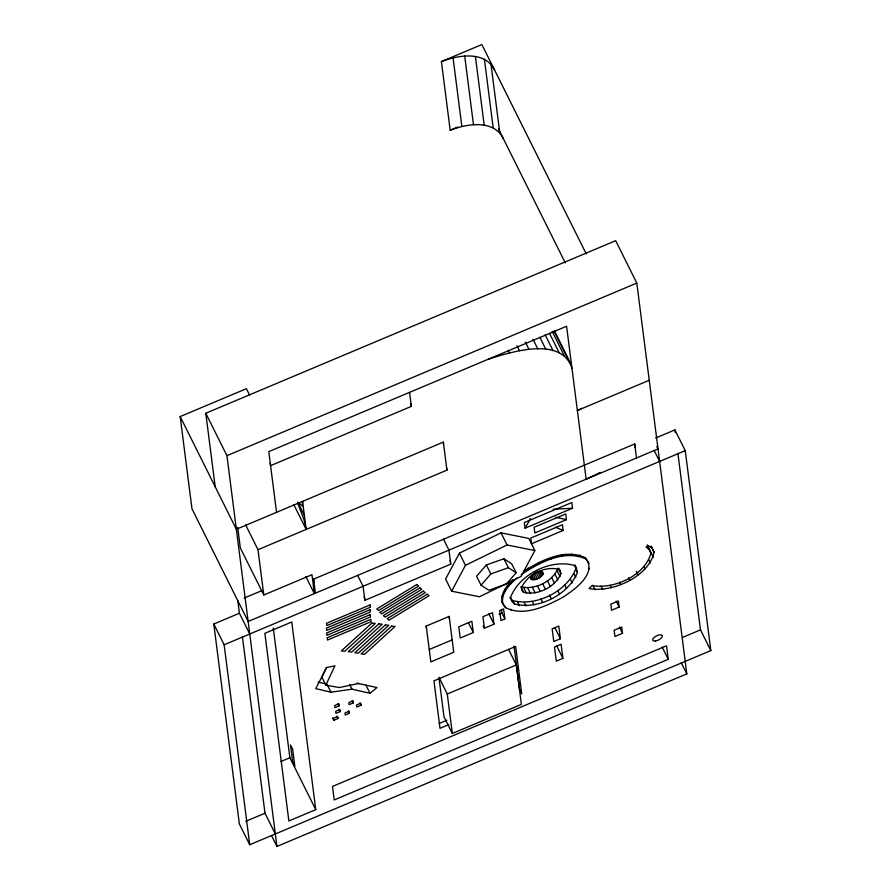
<?xml version="1.0" encoding="UTF-8"?>
<svg xmlns="http://www.w3.org/2000/svg" width="891" height="891" viewBox="0 0 891 891"><rect width="100%" height="100%" fill="white"/><g stroke="black" fill="none" stroke-linecap="round" stroke-linejoin="round"><path stroke-width="1.34" d="M543.087 574.027L542.886 572.434C538.52 570.507 531.905 573.871 530.646 578.426L530.958 579.128C535.235 581.077 540.859 577.825 543.087 574.027L541.895 571.643M652.379 548.344L648.37 545.637L646.031 547.063L649.528 549.58L650.942 553.233C644.772 575.731 613.932 589.508 592.003 585.565L589.062 588.55C612.206 593.027 648.726 576.711 654.083 552.331L651.243 546.083M509.808 597.516L512.748 600.567C536.371 606.682 566.542 591.691 575.742 569.059L575.018 564.894M576.722 568.291L573.771 565.239C550.159 559.125 519.988 574.116 510.777 596.747L511.501 600.913L514.441 603.964C538.064 610.079 568.235 595.088 577.435 572.456L575.586 566.03M559.392 568.937L560.918 573.626C555.438 587.013 537.585 595.912 523.585 592.259L520.823 586.701C534.812 590.354 552.676 581.467 558.156 568.079M523.797 571.176C541.338 560.283 564.95 548.143 585.376 557.755C597.861 573.347 574.461 589.697 562.867 597.293C546.027 606.158 524.365 617.018 505.665 607.707C496.565 598.886 505.743 585.866 513.361 579.484M502.613 603.274C501.143 592.727 509.697 584.362 516.969 578.003M326.362 667.448L321.818 677.093L325.828 685.146L339.237 687.54L358.95 683.453M325.828 685.146L334.927 665.844L326.73 667.515L315.748 688.62L330.962 692.207L352.023 689.177L369.977 693.265L376.993 687.562L356.99 683.174M459.411 553.166L445.6 579.061L451.648 591.201L479.436 596.77L521.046 576.455L534.856 550.56L528.808 538.431L501.02 532.851L459.411 553.166L465.458 565.306L451.648 591.201M525.089 528.196L524.354 522.516L571.81 502.535L572.534 508.215L525.089 528.196L530.501 518.607M486.363 564.983L476.596 576.265L481.062 585.22L488.825 590.276L506.366 584.05L516.145 572.757L511.679 563.803L503.916 558.746L486.363 564.983L490.83 573.938L481.062 585.22M521.146 574.684C539.345 562.566 564.226 549.068 586 559.002L589.04 563.435M465.458 565.306L507.068 544.98L534.856 550.56M582.09 408.267L577.368 410.517L649.249 380.257M600.311 472.43L586.155 479.191L566.587 326.251L268.781 451.626L276.555 512.325M503.348 138.673C493.837 119.194 466.784 123.715 450.189 130.264L441.413 61.59L481.875 44.55L586.256 253.924M450.189 130.264L457.785 127.068M656.812 446.491L658.026 448.93L248.155 621.495L191.977 508.806L180.171 416.565L246.395 388.688L249.48 394.869M215.21 486.854L205.799 413.257L615.67 240.693L636.809 283.093L686.805 673.886L276.934 846.45L271.454 835.468M276.934 846.45L226.938 455.657L636.809 283.093M409.559 392.363L411.352 406.385L270.574 465.659L270.196 463.142M305.858 576.533L314.378 593.618L311.961 574.728L263.803 594.999L258 549.702L446.937 470.158L443.35 442.103L236.36 529.254L180.171 416.565M244.179 598.073L262.01 590.566M313.944 582.48L313.587 579.161L634.715 443.963L636.508 457.996M655.687 437.982L674.899 429.896L685.246 450.646L710.829 650.597L249.725 844.735L239.378 823.997L213.795 624.034L239.412 613.242L237.808 600.746M249.725 844.735L224.142 644.783L685.246 450.646M364.319 596.558L364.876 600.311L450.746 564.148L448.953 550.126L443.473 539.144M566.476 519.631L534.834 532.952L534.11 527.272L565.74 513.951L566.476 519.631L555.739 517.292M563.145 530.435L531.515 543.755L530.78 538.064L562.421 524.743L563.145 530.435L555.472 527.171M426.232 626.061L449.164 616.405L453.742 652.245L430.821 661.89L426.232 626.061L426.455 628.255M499.083 614.389L502.023 613.153L501.544 609.411M429.239 649.517L452.16 639.872M504.885 618.889L500.965 620.537L499.684 610.558L503.604 608.909L504.885 618.889L502.023 613.153M473.299 632.521L460.224 638.023L458.787 626.774L471.851 621.272L473.299 632.521L468.388 622.686M484.381 628.222L493.993 624.179L492.523 612.685L482.911 616.728L484.381 628.222L483.234 625.928M339.137 705.895L334.916 707.666L334.648 705.605L338.881 703.823L339.137 705.895L337.99 703.589M353.359 702.876L349.138 704.658L348.871 702.598L353.103 700.816L353.359 702.876L352.212 700.582M340.173 711.597L335.94 713.379L335.684 711.319L339.905 709.537L340.173 711.597L338.97 709.191M361 705.26L356.768 707.042L356.5 704.981L360.732 703.199L361 705.26L359.853 702.966M349.484 713.301L345.251 715.072L344.984 713.012L349.216 711.23L349.484 713.301L348.281 710.884M333.757 720.318L337.99 718.536L337.722 716.475L333.501 718.246L333.757 720.318L332.532 717.856M619.167 607.038L611.56 610.246L610.792 604.176L618.387 600.98L619.167 607.038L616.182 601.069M560.406 638.747L553.79 641.531L552.164 628.857L558.791 626.072L560.406 638.747L554.859 627.609M280.91 761.504L289.876 757.729L273.281 628.032M516.323 664.953L521.369 704.391L452.327 733.46L447.282 694.022L516.323 664.953L508.549 649.383M562.923 658.382L556.296 661.167L554.492 647.033L561.107 644.238L562.923 658.382L556.741 645.986M622.519 633.289L614.924 636.486L614.122 630.238L621.718 627.041L622.519 633.289L619.457 627.13M439.14 723.481L446.803 720.251M448.953 724.561L440.009 728.326L433.939 680.835L515.655 646.432L521.725 693.922L519.576 689.612L514.029 646.187M245.782 821.29L264.995 813.205L242.408 636.686M682.551 637.41L700.482 629.859L677.906 453.341M668.261 659.318L334.214 799.962L332.488 786.43L666.535 645.786L668.261 659.318L662.18 647.111M315.759 809.652L288.862 820.967L264.861 633.323L291.758 621.996L315.759 809.652L289.876 757.729M490.83 573.938L508.371 567.701L516.145 572.757M488.446 359.151C511.211 351.967 561.62 335.729 571.977 368.384M441.413 61.59C457.996 55.042 485.049 50.52 494.561 69.999M553.2 509.251L572.534 508.215M318.076 682.06L325.672 683.865M560.506 571.153L558.768 569.338C544.78 565.685 526.926 574.584 521.447 587.971L521.859 590.443L523.585 592.259M298.775 502.724L302.35 506.043L302.572 501.366L306.17 529.421L293.818 504.662M502.001 602.026L505.665 607.707M498.515 128.983L565.306 262.945M654.15 450.445L659.63 461.427M554.358 330.773L570.663 363.483M554.169 331.341L568.068 359.196M552.142 331.374L564.226 355.598M700.482 629.859L710.829 650.597M549.535 333.368L559.203 352.747M651.254 546.662L654.083 552.331M545.214 334.927L553.066 350.675M647.167 544.858L653.381 557.332M647.557 546.439L650.942 553.233M539.868 337.299L545.905 349.417M648.615 559.593L650.319 562.989M533.007 339.304L537.841 348.994M643.97 566.665L645.095 568.926M525.356 342.133L528.987 349.406M636.386 571.343L638.079 574.74M681.337 662.904L686.805 673.886M517.047 345.808L519.464 350.653M628.612 577.769L629.748 580.041M508.226 350.297L509.44 352.713M619.523 582.179L620.659 584.451M610.302 585.409L611.438 587.67M601.013 586.1L602.717 589.497M585.376 557.755L586 559.002M588.517 567.99L589.14 569.226M579.596 554.97L580.219 556.218M592.816 585.264L595.077 589.797M571.476 554.046L572.089 555.293M575.742 569.059L577.435 572.456M574.194 574.049L575.887 577.446M561.564 555.026L562.176 556.274M570.474 579.529L572.167 582.937M558.702 569.182L560.918 573.626M564.849 585.12L566.542 588.528M557.22 571.031L559.994 576.588M550.527 557.855L551.15 559.102M555.004 574.283L557.777 579.841M551.663 577.591L554.436 583.148M557.688 590.455L559.381 593.852M539.144 562.332L539.768 563.58M547.419 580.754L550.192 586.3M540.77 571.454L542.552 575.029M539.267 571.32L541.639 576.076M549.491 595.143L551.184 598.552M537.429 571.164L540.403 577.112M542.563 583.527L545.325 589.085M535.959 572.1L538.921 578.059M534.344 572.891L537.318 578.849M533.297 574.662L535.68 579.428M537.418 585.743L540.191 591.29M528.163 568.168L528.786 569.416M531.749 574.996L534.121 579.751M530.98 576.243L532.762 579.818M530.49 577.223L531.682 579.607M540.815 598.897L542.508 602.294M532.339 587.236L535.112 592.793M501.02 532.851L507.068 544.98M527.684 587.915L530.446 593.473M532.239 601.436L533.932 604.833M523.752 587.737L526.525 593.295M503.916 558.746L508.371 567.701M524.365 602.594L526.058 606.003M510.365 582.213L510.989 583.46M517.716 602.305L519.408 605.702M512.748 600.567L514.441 603.964M504.752 589.474L505.375 590.722M510.821 609.244L511.434 610.491M501.9 596.224L502.524 597.471M488.836 613.854L493.993 624.179M438.918 677.249L447.282 694.022M452.327 733.46L443.963 716.676L439.096 678.608M357.603 575.296L363.082 586.278L364.876 600.311M297.75 502.101L304.366 515.399M365.967 685.224L369.977 693.265M349.729 684.578L352.023 689.177M205.799 413.257L226.938 455.657M326.941 684.154L330.962 692.207M245.66 524.933L258 549.702M336.765 716.074L337.99 718.536M263.803 594.999L240.347 547.954L237.708 527.361M239.412 613.242L249.758 633.991M213.795 624.034L224.142 644.783M264.995 813.205L275.341 833.954M297.705 502.936L304.176 520.299L306.17 529.421M446.558 467.641L446.937 470.158M410.974 403.868L411.352 406.385M450.189 560.406L450.746 564.148M674.899 429.896L675.255 432.658M490.941 63.762L499.728 132.436M484.392 59.14L493.18 127.814M475.404 56.489L484.192 125.163M464.69 56.022L473.477 124.695M453.051 57.759L461.839 126.444M313.587 579.161L315.392 593.194M634.715 443.963L635.06 447.282M443.35 442.103L443.573 444.297M449.164 616.405L449.387 618.61M371.903 623.054L341.353 650.898L344.75 651.288L375.289 623.444L371.903 623.054M378.82 623.856L348.281 651.7L351.667 652.089L382.206 624.246L378.82 623.856M385.413 624.914L354.863 652.758L358.26 653.136L388.799 625.304L385.413 624.914M391.65 626.106L361.1 653.949L364.497 654.328L395.036 626.484L391.65 626.106M416.743 584.541L376.715 609.01L378.608 610.502L418.636 586.033L416.743 584.541M419.861 587.871L379.844 612.34L381.738 613.832L421.755 589.363L419.861 587.871M423.314 591.156L383.297 615.625L385.179 617.118L425.207 592.649L423.314 591.156M427.157 594.23L387.14 618.699L389.022 620.192L429.05 595.723L427.157 594.23M370.077 604.922L326.529 623.266L326.819 625.571L370.378 607.239L370.077 604.922M369.988 609.778L326.44 628.122L326.741 630.427L370.288 612.095L369.988 609.778M370.155 614.667L326.607 633L326.908 635.316L370.456 616.984L370.155 614.667M370.734 619.412L327.186 637.744L327.487 640.061L371.035 621.718L370.734 619.412M292.649 749.208L290.499 744.909L292.694 762.028L294.843 766.338L292.649 749.208M655.375 640.997A5.324 2.283 -26.5 0 0 662.414 635.873A5.324 2.283 -26.5 0 0 654.852 636.887A5.324 2.283 -26.5 0 0 655.375 640.997"/></g></svg>
